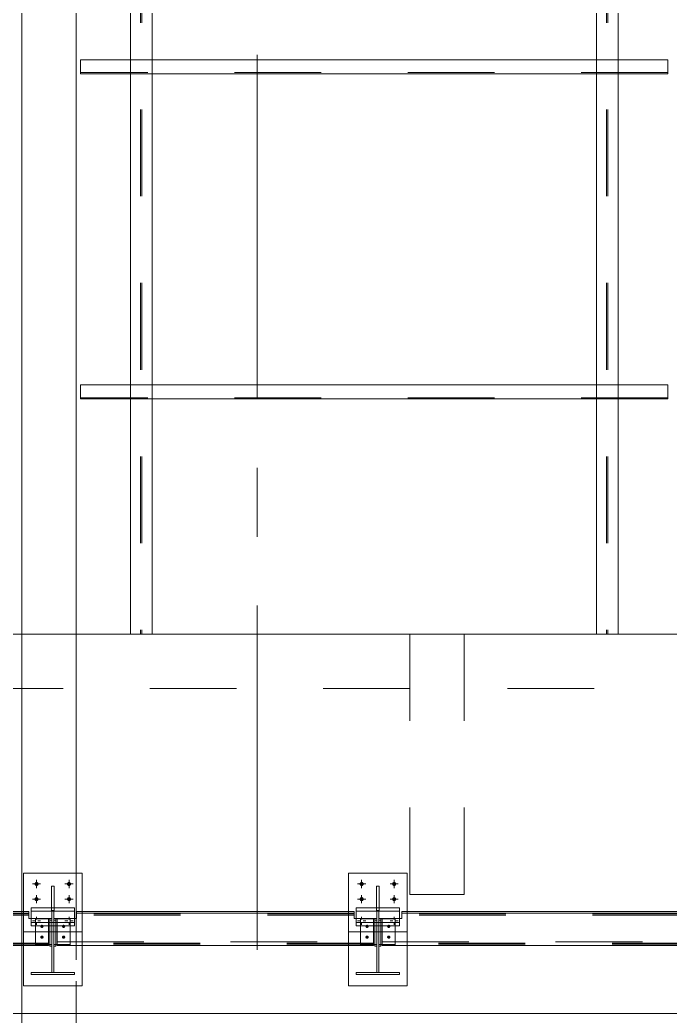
# Model space of a CAD drawing. Header units: millimetres. Extents: x 652937 to 1670132, y 1473552 to 2851037.
# Drawn here: x 663585.985 to 663588.984, y 1524459.982 to 1524464.577 of the extents above; entities that cross this region are included whole.
import ezdxf

# ---------------------------------------------------------------- set-up
doc = ezdxf.new("R2010")
doc.units = ezdxf.units.MM
doc.linetypes.add('XKITLINE00', pattern=[0])
doc.linetypes.add('XKITLINE02', pattern=[4, 2, -2])
for name, color, linetype, lineweight in [('Bolt', 7, 'Continuous', 0), ('Part', 7, 'Continuous', 0), ('S-GRID', 7, 'Continuous', 9)]:
    doc.layers.add(name, color=color, linetype=linetype, lineweight=lineweight)

# ---------------------------------------------------------------- blocks, each defined once
blk = doc.blocks.new('*A19991491')
at = {"layer": 'S-GRID', "color": 7, "linetype": 'XKITLINE00', "lineweight": 0}
for p, q in [((678.680443, 31.468115), (686.617943, 31.468115)), ((688.205443, 31.468115), (689.792943, 31.468115)), ((691.380443, 31.468115), (699.317943, 31.468115))]:
    blk.add_line(p, q, dxfattribs=at)
blk = doc.blocks.new('*A20091501')
at = {"layer": 'Part', "color": 7, "linetype": 'XKITLINE02', "lineweight": 0}
for p, q in [((688.109236, 31.468115), (688.109227, 31.468115)), ((688.109227, 31.468115), (703.109236, 31.468115)), ((688.109227, 30.218115), (688.109227, 31.468115)), ((703.109227, 31.468115), (703.109227, 30.218115)), ((703.109227, 30.218115), (688.109227, 30.218115)), ((703.109227, 30.218115), (703.109236, 30.218115))]:
    blk.add_line(p, q, dxfattribs=at)
blk = doc.blocks.new('*A20301522')
at = {"layer": 'Part', "color": 7, "linetype": 'XKITLINE02', "lineweight": 0}
for p, q in [((691.1592, 63.568115), (691.1592, 31.468115)), ((691.394197, 63.568115), (691.394197, 31.468115)), ((691.3942, 63.568115), (691.3942, 31.468115)), ((691.424197, 63.568115), (691.424197, 31.468115)), ((691.4242, 63.568115), (691.4242, 31.468115)), ((691.6592, 31.468115), (691.6592, 63.568115)), ((691.159197, 44.718115), (691.159197, 44.393115)), ((691.659197, 44.718115), (691.659197, 44.393115)), ((691.159197, 37.218115), (691.159197, 36.893115)), ((691.659197, 37.218115), (691.659197, 36.893115)), ((691.159197, 31.468115), (691.6592, 31.468115))]:
    blk.add_line(p, q, dxfattribs=at)
at = {"layer": 'Part', "color": 7, "linetype": 'XKITLINE00', "lineweight": 0}
for p, q in [((691.159197, 51.893115), (691.159197, 44.718115)), ((691.659197, 51.893115), (691.659197, 44.718115)), ((691.159197, 44.393115), (691.159197, 37.218115)), ((691.659197, 44.393115), (691.659197, 37.218115)), ((691.159197, 36.893115), (691.159197, 31.468115)), ((691.659197, 36.893115), (691.659197, 31.468115))]:
    blk.add_line(p, q, dxfattribs=at)
blk = doc.blocks.new('*A20311523')
at = {"layer": 'Part', "color": 7, "linetype": 'XKITLINE02', "lineweight": 0}
for p, q in [((680.409212, 63.568115), (680.409213, 31.468115)), ((680.64421, 63.568115), (680.64421, 31.468115)), ((680.644212, 63.568115), (680.644212, 31.468115)), ((680.67421, 63.568115), (680.67421, 31.468115)), ((680.674212, 63.568115), (680.674212, 31.468115)), ((680.909213, 31.468115), (680.909212, 63.568115)), ((680.409209, 44.718115), (680.409209, 44.393115)), ((680.909209, 44.718115), (680.909209, 44.393115)), ((680.409209, 37.218115), (680.409209, 36.893115)), ((680.909209, 37.218115), (680.909209, 36.893115)), ((680.409209, 31.468115), (680.909213, 31.468115))]:
    blk.add_line(p, q, dxfattribs=at)
at = {"layer": 'Part', "color": 7, "linetype": 'XKITLINE00', "lineweight": 0}
for p, q in [((680.409209, 51.893115), (680.409209, 44.718115)), ((680.909209, 51.893115), (680.909209, 44.718115)), ((680.409209, 44.393115), (680.409209, 37.218115)), ((680.909209, 44.393115), (680.909209, 37.218115)), ((680.409209, 36.893115), (680.409209, 31.468115)), ((680.909209, 36.893115), (680.909209, 31.468115))]:
    blk.add_line(p, q, dxfattribs=at)
blk = doc.blocks.new('*A20371529')
at = {"layer": 'Part', "color": 7, "linetype": 'XKITLINE00', "lineweight": 0}
for p, q in [((677.909217, 31.468115), (677.909217, 47.968115)), ((677.909217, 47.968115), (679.159217, 47.968115)), ((679.15923, 47.968115), (679.159217, 47.968115)), ((679.159217, 47.968115), (679.159217, 31.468115)), ((679.159217, 31.468115), (677.909217, 31.468115)), ((679.15923, 31.468115), (679.159217, 31.468115))]:
    blk.add_line(p, q, dxfattribs=at)
at = {"layer": 'Part', "color": 7, "linetype": 'XKITLINE02', "lineweight": 0}
for p, q in [((677.90923, 31.468115), (677.90923, 47.968115)), ((679.15923, 31.468115), (679.15923, 47.968115))]:
    blk.add_line(p, q, dxfattribs=at)
blk = doc.blocks.new('*A20411533')
at = {"layer": 'Part', "color": 7, "linetype": 'XKITLINE02', "lineweight": 0}
for p, q in [((679.259256, 44.718115), (679.259225, 44.718115)), ((679.259225, 44.718115), (679.259225, 44.393115)), ((679.259227, 44.423115), (679.259227, 44.718115)), ((679.259254, 44.423115), (679.259254, 44.718115)), ((692.809196, 44.393115), (692.809196, 44.718115)), ((692.809196, 44.718115), (692.809198, 44.718115)), ((692.809198, 44.718115), (692.809198, 44.423115)), ((692.809225, 44.423115), (692.809225, 44.718115)), ((679.259225, 44.393115), (679.259256, 44.393115)), ((692.809225, 44.423115), (679.259227, 44.423115)), ((692.809198, 44.423115), (692.809225, 44.423115))]:
    blk.add_line(p, q, dxfattribs=at)
at = {"layer": 'Part', "color": 7, "linetype": 'XKITLINE00', "lineweight": 0}
for p, q in [((679.259254, 44.718115), (692.809227, 44.718115)), ((679.259256, 44.718115), (679.259256, 44.393115)), ((692.809225, 44.718115), (692.809227, 44.718115)), ((692.809227, 44.718115), (692.809227, 44.393115)), ((679.259225, 44.393115), (692.809227, 44.393115)), ((692.809227, 44.393115), (692.809196, 44.393115))]:
    blk.add_line(p, q, dxfattribs=at)
blk = doc.blocks.new('*A21011592')
at = {"layer": 'Part', "color": 7, "linetype": 'XKITLINE02', "lineweight": 0}
for p, q in [((676.259236, 31.468115), (676.259227, 31.468115)), ((676.259227, 31.468115), (686.859236, 31.468115)), ((676.259227, 30.218115), (676.259227, 31.468115)), ((686.859227, 31.468115), (686.859227, 30.218115)), ((686.859227, 30.218115), (676.259227, 30.218115)), ((686.859227, 30.218115), (686.859236, 30.218115))]:
    blk.add_line(p, q, dxfattribs=at)
blk = doc.blocks.new('*A21021593')
at = {"layer": 'Part', "color": 7, "linetype": 'XKITLINE02', "lineweight": 0}
for p, q in [((688.109236, 31.468115), (686.859227, 31.468115)), ((686.859227, 31.468115), (686.859227, 25.468115)), ((688.109227, 25.468115), (688.109227, 31.468115)), ((686.859227, 25.468115), (688.109236, 25.468115))]:
    blk.add_line(p, q, dxfattribs=at)
blk = doc.blocks.new('*A21131604')
at = {"layer": 'S-GRID', "color": 7, "linetype": 'XKITLINE00', "lineweight": 0}
for p, q in [((683.334214, 36.891279), (683.334214, 44.828779)), ((683.334214, 33.716279), (683.334214, 35.303779)), ((683.334214, 24.191279), (683.334214, 32.128779))]:
    blk.add_line(p, q, dxfattribs=at)
blk = doc.blocks.new('*A21571648')
at = {"layer": 'Part', "color": 7, "linetype": 'XKITLINE00', "lineweight": 0}
for p, q in [((664.159217, 31.468115), (694.159217, 31.468115)), ((694.159217, 22.718115), (664.159217, 22.718115))]:
    blk.add_line(p, q, dxfattribs=at)
blk = doc.blocks.new('*A21591650')
at = {"layer": 'Part', "color": 7, "linetype": 'XKITLINE00', "lineweight": 0}
for p, q in [((677.909217, 31.468115), (679.15923, 31.468115)), ((677.909217, 31.468115), (677.909217, 25.069122)), ((679.159217, 31.468115), (679.159217, 25.957098)), ((677.909217, 24.286475), (677.909217, 8.791279)), ((679.159217, 23.357098), (679.159217, 8.791279))]:
    blk.add_line(p, q, dxfattribs=at)
at = {"layer": 'Part', "color": 7, "linetype": 'XKITLINE02', "lineweight": 0}
for p, q in [((677.90923, 31.468115), (677.90923, 8.791279)), ((679.15923, 31.468115), (679.15923, 8.791279)), ((679.159217, 25.957098), (679.159217, 23.357098)), ((677.909217, 25.069122), (677.909217, 24.286475))]:
    blk.add_line(p, q, dxfattribs=at)
blk = doc.blocks.new('*A21651656')
at = {"layer": 'Part', "color": 7, "linetype": 'XKITLINE00', "lineweight": 0}
for p, q in [((686.669207, 25.069122), (686.669205, 25.032985)), ((693.069207, 25.069122), (686.669207, 25.069122)), ((693.069205, 25.032985), (693.069207, 25.069122)), ((686.619196, 24.911457), (686.669205, 24.911457)), ((686.619196, 24.908566), (686.669205, 24.908566)), ((686.669205, 25.032985), (686.669205, 24.908566)), ((686.669205, 25.032985), (693.069205, 25.032985)), ((693.069205, 25.032985), (693.069205, 24.908566)), ((693.069205, 24.911457), (693.119196, 24.911457)), ((693.069205, 24.908566), (693.119196, 24.908566)), ((686.219205, 24.286475), (686.219205, 24.306957)), ((686.219205, 24.286475), (693.519223, 24.286475)), ((693.519223, 24.306957), (693.519223, 24.286475))]:
    blk.add_line(p, q, dxfattribs=at)
at = {"layer": 'Part', "color": 7, "linetype": 'XKITLINE02', "lineweight": 0}
for p, q in [((686.669207, 25.019355), (686.669207, 25.069122)), ((693.069207, 25.069122), (693.069207, 25.019355)), ((686.219205, 24.306957), (686.219205, 24.911457)), ((686.219205, 24.911457), (686.619196, 24.911457)), ((686.219205, 24.908566), (686.619196, 24.908566)), ((686.669205, 24.986108), (686.669207, 25.019355)), ((693.069205, 24.986108), (686.669205, 24.986108)), ((693.069207, 25.019355), (686.669207, 25.019355)), ((693.069207, 25.019355), (693.069205, 24.986108)), ((693.119196, 24.911457), (693.519223, 24.911457)), ((693.119196, 24.908566), (693.519223, 24.908566)), ((693.519223, 24.911457), (693.519223, 24.306957)), ((686.219205, 24.339133), (686.219207, 24.37238)), ((686.219207, 24.37238), (686.219207, 24.322613)), ((686.219207, 24.37238), (693.519226, 24.37238)), ((693.519226, 24.37238), (693.519223, 24.339133)), ((693.519226, 24.322613), (693.519226, 24.37238)), ((693.519223, 24.339133), (686.219205, 24.339133)), ((686.219207, 24.322613), (686.219205, 24.286475)), ((693.519226, 24.322613), (686.219207, 24.322613)), ((693.519223, 24.286475), (693.519226, 24.322613))]:
    blk.add_line(p, q, dxfattribs=at)
blk = doc.blocks.new('*A21751666')
at = {"layer": 'Part', "color": 7, "linetype": 'XKITLINE02', "lineweight": 0}
for p, q in [((679.259256, 37.218115), (679.259225, 37.218115)), ((679.259225, 37.218115), (679.259225, 36.893115)), ((679.259227, 36.923115), (679.259227, 37.218115)), ((679.259254, 36.923115), (679.259254, 37.218115)), ((692.809196, 36.893115), (692.809196, 37.218115)), ((692.809196, 37.218115), (692.809198, 37.218115)), ((692.809198, 37.218115), (692.809198, 36.923115)), ((692.809225, 36.923115), (692.809225, 37.218115)), ((679.259225, 36.893115), (679.259256, 36.893115)), ((692.809225, 36.923115), (679.259227, 36.923115)), ((692.809198, 36.923115), (692.809225, 36.923115))]:
    blk.add_line(p, q, dxfattribs=at)
at = {"layer": 'Part', "color": 7, "linetype": 'XKITLINE00', "lineweight": 0}
for p, q in [((679.259254, 37.218115), (692.809227, 37.218115)), ((679.259256, 37.218115), (679.259256, 36.893115)), ((692.809225, 37.218115), (692.809227, 37.218115)), ((692.809227, 37.218115), (692.809227, 36.893115)), ((679.259225, 36.893115), (692.809227, 36.893115)), ((692.809227, 36.893115), (692.809196, 36.893115))]:
    blk.add_line(p, q, dxfattribs=at)
blk = doc.blocks.new('*A21761667')
at = {"layer": 'Part', "color": 7, "linetype": 'XKITLINE00', "lineweight": 0}
for p, q in [((685.61919, 23.618126), (685.61919, 23.668126)), ((685.619213, 23.668126), (685.61919, 23.668126)), ((685.61919, 23.668126), (686.61919, 23.668126)), ((686.619213, 23.668126), (686.61919, 23.668126)), ((686.61919, 23.668126), (686.61919, 23.618126)), ((685.619213, 23.618126), (685.61919, 23.618126)), ((686.61919, 23.618126), (685.61919, 23.618126)), ((686.619213, 23.618126), (686.61919, 23.618126))]:
    blk.add_line(p, q, dxfattribs=at)
at = {"layer": 'Part', "color": 7, "linetype": 'XKITLINE02', "lineweight": 0}
for p, q in [((685.619213, 23.618126), (685.619213, 23.668126)), ((686.61919, 23.668126), (686.619213, 23.668126)), ((686.619213, 23.668126), (686.619213, 23.618126)), ((686.619213, 23.618126), (686.61919, 23.618126))]:
    blk.add_line(p, q, dxfattribs=at)
blk = doc.blocks.new('*A21771668')
at = {"layer": 'Part', "color": 7, "linetype": 'XKITLINE02', "lineweight": 0}
for p, q in [((686.094213, 25.08172), (686.09419, 24.743233)), ((686.094213, 25.08172), (686.094213, 23.668126)), ((686.144213, 25.08172), (686.094213, 25.08172)), ((686.144213, 25.08172), (686.14419, 24.743234)), ((686.144213, 23.668126), (686.144213, 25.08172)), ((686.14419, 23.668126), (686.144213, 23.668126))]:
    blk.add_line(p, q, dxfattribs=at)
at = {"layer": 'Part', "color": 7, "linetype": 'XKITLINE00', "lineweight": 0}
for p, q in [((686.09419, 24.743233), (686.14419, 24.743234)), ((686.09419, 23.668126), (686.09419, 24.743233)), ((686.14419, 24.743234), (686.14419, 23.668126)), ((686.14419, 23.668126), (686.09419, 23.668126)), ((686.144213, 23.668126), (686.14419, 23.668126))]:
    blk.add_line(p, q, dxfattribs=at)
blk = doc.blocks.new('*A21781669')
at = {"layer": 'Part', "color": 7, "linetype": 'XKITLINE00', "lineweight": 0}
for p, q in [((685.619213, 25.157076), (685.61919, 24.818471)), ((685.619213, 25.157076), (686.089209, 25.157076)), ((686.149209, 25.157076), (686.619213, 25.157076)), ((686.619213, 25.157076), (686.61919, 24.818472)), ((685.61919, 24.818471), (686.61919, 24.818472)), ((685.61919, 24.743118), (685.61919, 24.818471)), ((686.61919, 24.818472), (686.61919, 24.743119)), ((686.61919, 24.743119), (685.61919, 24.743118))]:
    blk.add_line(p, q, dxfattribs=at)
at = {"layer": 'Part', "color": 7, "linetype": 'XKITLINE02', "lineweight": 0}
for p, q in [((685.619213, 25.081723), (685.61919, 24.743118)), ((685.619213, 25.081723), (685.619213, 25.157076)), ((686.619213, 25.081723), (685.619213, 25.081723)), ((686.089209, 25.157076), (686.149209, 25.157076)), ((686.619213, 25.081723), (686.61919, 24.743119)), ((686.619213, 25.157076), (686.619213, 25.081723))]:
    blk.add_line(p, q, dxfattribs=at)
blk = doc.blocks.new('*A21791670')
at = {"layer": 'Part', "color": 7, "linetype": 'XKITLINE00', "lineweight": 0}
for p, q in [((679.169207, 25.069122), (679.169205, 25.032985)), ((685.569207, 25.069122), (679.169207, 25.069122)), ((685.569205, 25.032985), (685.569207, 25.069122)), ((679.119196, 24.911457), (679.169205, 24.911457)), ((679.119196, 24.908566), (679.169205, 24.908566)), ((679.169205, 25.032985), (679.169205, 24.908566)), ((679.169205, 25.032985), (685.569205, 25.032985)), ((685.569205, 25.032985), (685.569205, 24.908566)), ((685.569205, 24.911457), (685.619196, 24.911457)), ((685.569205, 24.908566), (685.619196, 24.908566)), ((678.719205, 24.286475), (678.719205, 24.306957)), ((678.719205, 24.286475), (686.019223, 24.286475)), ((686.019223, 24.306957), (686.019223, 24.286475))]:
    blk.add_line(p, q, dxfattribs=at)
at = {"layer": 'Part', "color": 7, "linetype": 'XKITLINE02', "lineweight": 0}
for p, q in [((679.169207, 25.019355), (679.169207, 25.069122)), ((685.569207, 25.069122), (685.569207, 25.019355)), ((678.719205, 24.306957), (678.719205, 24.911457)), ((678.719205, 24.911457), (679.119196, 24.911457)), ((678.719205, 24.908566), (679.119196, 24.908566)), ((679.169205, 24.986108), (679.169207, 25.019355)), ((685.569205, 24.986108), (679.169205, 24.986108)), ((685.569207, 25.019355), (679.169207, 25.019355)), ((685.569207, 25.019355), (685.569205, 24.986108)), ((685.619196, 24.911457), (686.019223, 24.911457)), ((685.619196, 24.908566), (686.019223, 24.908566)), ((686.019223, 24.911457), (686.019223, 24.306957)), ((678.719205, 24.339133), (678.719207, 24.37238)), ((678.719207, 24.37238), (678.719207, 24.322613)), ((678.719207, 24.37238), (686.019226, 24.37238)), ((686.019226, 24.37238), (686.019223, 24.339133)), ((686.019226, 24.322613), (686.019226, 24.37238)), ((686.019223, 24.339133), (678.719205, 24.339133)), ((678.719207, 24.322613), (678.719205, 24.286475)), ((686.019226, 24.322613), (678.719207, 24.322613)), ((686.019223, 24.286475), (686.019226, 24.322613))]:
    blk.add_line(p, q, dxfattribs=at)
blk = doc.blocks.new('*A21801671')
at = {"layer": 'Part', "color": 7, "linetype": 'XKITLINE00', "lineweight": 0}
for p, q in [((685.444233, 25.957098), (685.444234, 25.957098)), ((686.794233, 25.957098), (685.444233, 25.957098)), ((685.444233, 25.957098), (685.444233, 25.069122)), ((686.794234, 25.957098), (686.794233, 25.957098)), ((686.794233, 25.957098), (686.794233, 25.069122)), ((685.444233, 24.286475), (685.444233, 23.357098)), ((686.794233, 24.286475), (686.794233, 23.357098)), ((685.444234, 23.357098), (685.444233, 23.357098)), ((685.444233, 23.357098), (686.794233, 23.357098)), ((686.794234, 23.357098), (686.794233, 23.357098))]:
    blk.add_line(p, q, dxfattribs=at)
at = {"layer": 'Part', "color": 7, "linetype": 'XKITLINE02', "lineweight": 0}
for p, q in [((685.444234, 25.957098), (685.444234, 23.357098)), ((686.794234, 25.957098), (686.794234, 23.357098)), ((685.444233, 25.069122), (685.444233, 24.286475)), ((686.794233, 25.069122), (686.794233, 24.286475))]:
    blk.add_line(p, q, dxfattribs=at)
blk = doc.blocks.new('*A21811672')
at = {"layer": 'Part', "color": 7, "linetype": 'XKITLINE00', "lineweight": 0}
for p, q in [((686.089209, 25.096892), (686.08921, 25.657073)), ((686.14921, 25.657073), (686.08921, 25.657073)), ((686.14921, 25.657073), (686.149209, 25.096892)), ((686.149213, 25.657073), (686.14921, 25.657073)), ((686.149209, 25.096892), (686.089209, 25.096892))]:
    blk.add_line(p, q, dxfattribs=at)
at = {"layer": 'Part', "color": 7, "linetype": 'XKITLINE02', "lineweight": 0}
for p, q in [((686.089213, 25.657073), (686.089213, 25.157073)), ((686.14921, 25.657073), (686.149213, 25.657073)), ((686.149213, 25.157073), (686.149213, 25.657073)), ((686.089213, 25.157073), (686.089209, 25.096892)), ((686.149213, 25.157073), (686.089213, 25.157073)), ((686.149209, 25.096892), (686.149213, 25.157073))]:
    blk.add_line(p, q, dxfattribs=at)
blk = doc.blocks.new('*A21821673')
at = {"layer": 'Part', "color": 7, "linetype": 'XKITLINE02', "lineweight": 0}
for p, q in [((685.44424, 25.957098), (686.79424, 25.957098)), ((685.44424, 24.607098), (685.44424, 25.957098)), ((685.44424, 25.957098), (685.44424, 24.607098)), ((686.79424, 25.957098), (686.79424, 24.607098)), ((686.79424, 24.607098), (685.44424, 24.607098))]:
    blk.add_line(p, q, dxfattribs=at)
blk = doc.blocks.new('*A21831674')
at = {"layer": 'Part', "color": 7, "linetype": 'XKITLINE02', "lineweight": 0}
for p, q in [((685.719205, 24.908501), (685.719204, 24.904165)), ((685.719205, 24.908501), (685.719204, 24.743118)), ((685.719204, 24.904165), (686.049204, 24.904165)), ((686.094205, 24.908501), (685.719205, 24.908501)), ((686.049204, 24.904165), (686.049202, 24.872364)), ((686.049202, 24.872364), (686.094202, 24.872364)), ((686.049202, 24.872364), (686.049202, 24.743118)), ((686.049204, 24.904165), (686.049205, 24.306957)), ((686.094202, 24.872364), (686.094205, 24.908501)), ((686.094202, 24.872364), (686.094203, 24.275156)), ((686.094205, 24.908501), (686.094205, 24.311294)), ((685.719205, 24.311294), (686.094205, 24.311294)), ((686.049203, 24.275156), (686.049205, 24.306957)), ((686.094203, 24.275156), (686.094205, 24.311294))]:
    blk.add_line(p, q, dxfattribs=at)
at = {"layer": 'Part', "color": 7, "linetype": 'XKITLINE00', "lineweight": 0}
for p, q in [((685.719204, 24.743118), (685.719205, 24.306957)), ((686.049202, 24.743118), (686.049203, 24.275156)), ((686.049205, 24.306957), (685.719205, 24.306957)), ((686.094203, 24.275156), (686.049203, 24.275156))]:
    blk.add_line(p, q, dxfattribs=at)
blk = doc.blocks.new('*A21841675')
at = {"layer": 'Part', "color": 7, "linetype": 'XKITLINE02', "lineweight": 0}
for p, q in [((686.144209, 24.872364), (686.144211, 24.908501)), ((686.144209, 24.275156), (686.144209, 24.872364)), ((686.144209, 24.872364), (686.189209, 24.872364)), ((686.144211, 24.311294), (686.144211, 24.908501)), ((686.519211, 24.908501), (686.144211, 24.908501)), ((686.189209, 24.872364), (686.189211, 24.904165)), ((686.189209, 24.872364), (686.189209, 24.743118)), ((686.189211, 24.306957), (686.189211, 24.904165)), ((686.189211, 24.904165), (686.519211, 24.904165)), ((686.519211, 24.743118), (686.519211, 24.908501)), ((686.144209, 24.275156), (686.144211, 24.311294)), ((686.144211, 24.311294), (686.519211, 24.311294)), ((686.189211, 24.306957), (686.189209, 24.275156)), ((686.519211, 24.311294), (686.519211, 24.306957))]:
    blk.add_line(p, q, dxfattribs=at)
at = {"layer": 'Part', "color": 7, "linetype": 'XKITLINE00', "lineweight": 0}
for p, q in [((686.189209, 24.743118), (686.189209, 24.275156)), ((686.519211, 24.743118), (686.519211, 24.306957)), ((686.189209, 24.275156), (686.144209, 24.275156)), ((686.519211, 24.306957), (686.189211, 24.306957))]:
    blk.add_line(p, q, dxfattribs=at)
blk = doc.blocks.new('*A21851676')
at = {"layer": 'Bolt'}
for points in [[(685.698, 25.716), (685.7, 25.725), (685.705, 25.733), (685.711, 25.741), (685.718, 25.747), (685.726, 25.751), (685.735, 25.754), (685.744, 25.755), (685.754, 25.754), (685.762, 25.751), (685.771, 25.747), (685.778, 25.741), (685.784, 25.733), (685.788, 25.725), (685.791, 25.716), (685.792, 25.707), (685.791, 25.698), (685.788, 25.689), (685.784, 25.681), (685.778, 25.674), (685.771, 25.668), (685.762, 25.663), (685.754, 25.661), (685.744, 25.66), (685.735, 25.661), (685.726, 25.663), (685.718, 25.668), (685.711, 25.674), (685.705, 25.681), (685.7, 25.689), (685.698, 25.698), (685.697, 25.707)], [(686.448, 25.716), (686.45, 25.725), (686.455, 25.733), (686.461, 25.741), (686.468, 25.747), (686.476, 25.751), (686.485, 25.754), (686.494, 25.755), (686.504, 25.754), (686.512, 25.751), (686.521, 25.747), (686.528, 25.741), (686.534, 25.733), (686.538, 25.725), (686.541, 25.716), (686.542, 25.707), (686.541, 25.698), (686.538, 25.689), (686.534, 25.681), (686.528, 25.674), (686.521, 25.668), (686.512, 25.663), (686.504, 25.661), (686.494, 25.66), (686.485, 25.661), (686.476, 25.663), (686.468, 25.668), (686.461, 25.674), (686.455, 25.681), (686.45, 25.689), (686.448, 25.698), (686.447, 25.707)], [(685.698, 25.366), (685.7, 25.375), (685.705, 25.383), (685.711, 25.391), (685.718, 25.397), (685.726, 25.401), (685.735, 25.404), (685.744, 25.405), (685.754, 25.404), (685.762, 25.401), (685.771, 25.397), (685.778, 25.391), (685.784, 25.383), (685.788, 25.375), (685.791, 25.366), (685.792, 25.357), (685.791, 25.348), (685.788, 25.339), (685.784, 25.331), (685.778, 25.324), (685.771, 25.318), (685.762, 25.313), (685.754, 25.311), (685.744, 25.31), (685.735, 25.311), (685.726, 25.313), (685.718, 25.318), (685.711, 25.324), (685.705, 25.331), (685.7, 25.339), (685.698, 25.348), (685.697, 25.357)], [(686.448, 25.366), (686.45, 25.375), (686.455, 25.383), (686.461, 25.391), (686.468, 25.397), (686.476, 25.401), (686.485, 25.404), (686.494, 25.405), (686.504, 25.404), (686.512, 25.401), (686.521, 25.397), (686.528, 25.391), (686.534, 25.383), (686.538, 25.375), (686.541, 25.366), (686.542, 25.357), (686.541, 25.348), (686.538, 25.339), (686.534, 25.331), (686.528, 25.324), (686.521, 25.318), (686.512, 25.313), (686.504, 25.311), (686.494, 25.31), (686.485, 25.311), (686.476, 25.313), (686.468, 25.318), (686.461, 25.324), (686.455, 25.331), (686.45, 25.339), (686.448, 25.348), (686.447, 25.357)]]:
    blk.add_hatch(color=7, dxfattribs=at).paths.add_polyline_path(points, flags=17)
at = {"layer": 'Bolt', "color": 7, "linetype": 'XKITLINE00', "lineweight": 0}
for p, q in [((685.744, 25.612), (685.744, 25.802)), ((686.494, 25.612), (686.494, 25.802)), ((685.649, 25.707), (685.839, 25.707)), ((686.399, 25.707), (686.589, 25.707)), ((685.649, 25.357), (685.839, 25.357)), ((685.744, 25.262), (685.744, 25.452)), ((686.399, 25.357), (686.589, 25.357)), ((686.494, 25.262), (686.494, 25.452)), ((685.649, 24.857), (685.713, 24.857)), ((685.744, 24.952), (685.744, 24.889)), ((685.744, 24.762), (685.744, 24.825)), ((685.839, 24.857), (685.776, 24.857)), ((686.399, 24.857), (686.463, 24.857)), ((686.494, 24.952), (686.494, 24.889)), ((686.494, 24.762), (686.494, 24.825)), ((686.589, 24.857), (686.526, 24.857))]:
    blk.add_line(p, q, dxfattribs=at)
blk = doc.blocks.new('*A21861677')
at = {"layer": 'Bolt'}
for points in [[(685.877, 24.767), (685.884, 24.764), (685.89, 24.761), (685.896, 24.756), (685.9, 24.751), (685.904, 24.744), (685.906, 24.737), (685.907, 24.73), (685.906, 24.723), (685.904, 24.716), (685.9, 24.709), (685.896, 24.704), (685.89, 24.699), (685.884, 24.696), (685.877, 24.693), (685.869, 24.693), (685.862, 24.693), (685.855, 24.696), (685.848, 24.699), (685.843, 24.704), (685.838, 24.709), (685.835, 24.716), (685.832, 24.723), (685.832, 24.73), (685.832, 24.737), (685.835, 24.744), (685.838, 24.751), (685.843, 24.756), (685.848, 24.761), (685.855, 24.764), (685.862, 24.767), (685.869, 24.767)], [(685.877, 24.518), (685.884, 24.516), (685.89, 24.512), (685.896, 24.508), (685.9, 24.502), (685.904, 24.495), (685.906, 24.488), (685.907, 24.481), (685.906, 24.474), (685.904, 24.467), (685.9, 24.46), (685.896, 24.455), (685.89, 24.45), (685.884, 24.447), (685.877, 24.445), (685.869, 24.444), (685.862, 24.445), (685.855, 24.447), (685.848, 24.45), (685.843, 24.455), (685.838, 24.46), (685.835, 24.467), (685.832, 24.474), (685.832, 24.481), (685.832, 24.488), (685.835, 24.495), (685.838, 24.502), (685.843, 24.508), (685.848, 24.512), (685.855, 24.516), (685.862, 24.518), (685.869, 24.518)]]:
    blk.add_hatch(color=7, dxfattribs=at).paths.add_polyline_path(points, flags=17)
at = {"layer": 'Bolt', "color": 7, "linetype": 'XKITLINE00', "lineweight": 0}
for p, q in [((685.869, 24.726), (685.869, 24.749)), ((685.869, 24.477), (685.869, 24.5))]:
    blk.add_line(p, q, dxfattribs=at)
blk = doc.blocks.new('*A21871678')
at = {"layer": 'Bolt'}
for points in [[(686.377, 24.767), (686.384, 24.764), (686.39, 24.761), (686.396, 24.756), (686.4, 24.751), (686.404, 24.744), (686.406, 24.737), (686.407, 24.73), (686.406, 24.723), (686.404, 24.716), (686.4, 24.709), (686.396, 24.704), (686.39, 24.699), (686.384, 24.696), (686.377, 24.693), (686.369, 24.693), (686.362, 24.693), (686.355, 24.696), (686.348, 24.699), (686.343, 24.704), (686.338, 24.709), (686.335, 24.716), (686.332, 24.723), (686.332, 24.73), (686.332, 24.737), (686.335, 24.744), (686.338, 24.751), (686.343, 24.756), (686.348, 24.761), (686.355, 24.764), (686.362, 24.767), (686.369, 24.767)], [(686.377, 24.518), (686.384, 24.516), (686.39, 24.512), (686.396, 24.508), (686.4, 24.502), (686.404, 24.495), (686.406, 24.488), (686.407, 24.481), (686.406, 24.474), (686.404, 24.467), (686.4, 24.46), (686.396, 24.455), (686.39, 24.45), (686.384, 24.447), (686.377, 24.445), (686.369, 24.444), (686.362, 24.445), (686.355, 24.447), (686.348, 24.45), (686.343, 24.455), (686.338, 24.46), (686.335, 24.467), (686.332, 24.474), (686.332, 24.481), (686.332, 24.488), (686.335, 24.495), (686.338, 24.502), (686.343, 24.508), (686.348, 24.512), (686.355, 24.516), (686.362, 24.518), (686.369, 24.518)]]:
    blk.add_hatch(color=7, dxfattribs=at).paths.add_polyline_path(points, flags=17)
at = {"layer": 'Bolt', "color": 7, "linetype": 'XKITLINE00', "lineweight": 0}
for p, q in [((686.369, 24.726), (686.369, 24.749)), ((686.369, 24.477), (686.369, 24.5))]:
    blk.add_line(p, q, dxfattribs=at)
blk = doc.blocks.new('*A21881679')
at = {"layer": 'Part', "color": 7, "linetype": 'XKITLINE00', "lineweight": 0}
for p, q in [((678.119213, 25.157076), (678.11919, 24.818467)), ((678.119213, 25.157076), (678.589209, 25.157076)), ((678.649209, 25.157076), (679.119213, 25.157076)), ((679.119213, 25.157076), (679.11919, 24.818467)), ((678.11919, 24.743113), (678.11919, 24.818467)), ((678.11919, 24.818467), (679.11919, 24.818467)), ((679.11919, 24.818467), (679.11919, 24.743114)), ((679.11919, 24.743114), (678.11919, 24.743113))]:
    blk.add_line(p, q, dxfattribs=at)
at = {"layer": 'Part', "color": 7, "linetype": 'XKITLINE02', "lineweight": 0}
for p, q in [((678.119213, 25.081723), (678.11919, 24.743113)), ((678.119213, 25.081723), (678.119213, 25.157076)), ((679.119213, 25.081723), (678.119213, 25.081723)), ((678.589209, 25.157076), (678.649209, 25.157076)), ((679.119213, 25.081723), (679.11919, 24.743114)), ((679.119213, 25.157076), (679.119213, 25.081723))]:
    blk.add_line(p, q, dxfattribs=at)
blk = doc.blocks.new('*A21891680')
at = {"layer": 'Part', "color": 7, "linetype": 'XKITLINE02', "lineweight": 0}
for p, q in [((678.594213, 25.08172), (678.59419, 24.743229)), ((678.594213, 25.08172), (678.594213, 23.668126)), ((678.644213, 25.08172), (678.594213, 25.08172)), ((678.644213, 25.08172), (678.64419, 24.743229)), ((678.644213, 23.668126), (678.644213, 25.08172)), ((678.64419, 23.668126), (678.644213, 23.668126))]:
    blk.add_line(p, q, dxfattribs=at)
at = {"layer": 'Part', "color": 7, "linetype": 'XKITLINE00', "lineweight": 0}
for p, q in [((678.59419, 23.668126), (678.59419, 24.743229)), ((678.59419, 24.743229), (678.64419, 24.743229)), ((678.64419, 24.743229), (678.64419, 23.668126)), ((678.64419, 23.668126), (678.59419, 23.668126)), ((678.644213, 23.668126), (678.64419, 23.668126))]:
    blk.add_line(p, q, dxfattribs=at)
blk = doc.blocks.new('*A21901681')
at = {"layer": 'Part', "color": 7, "linetype": 'XKITLINE00', "lineweight": 0}
for p, q in [((678.11919, 23.618126), (678.11919, 23.668126)), ((678.119213, 23.668126), (678.11919, 23.668126)), ((678.11919, 23.668126), (679.11919, 23.668126)), ((679.119213, 23.668126), (679.11919, 23.668126)), ((679.11919, 23.668126), (679.11919, 23.618126)), ((678.119213, 23.618126), (678.11919, 23.618126)), ((679.11919, 23.618126), (678.11919, 23.618126)), ((679.119213, 23.618126), (679.11919, 23.618126))]:
    blk.add_line(p, q, dxfattribs=at)
at = {"layer": 'Part', "color": 7, "linetype": 'XKITLINE02', "lineweight": 0}
for p, q in [((678.119213, 23.618126), (678.119213, 23.668126)), ((679.11919, 23.668126), (679.119213, 23.668126)), ((679.119213, 23.668126), (679.119213, 23.618126)), ((679.119213, 23.618126), (679.11919, 23.618126))]:
    blk.add_line(p, q, dxfattribs=at)
blk = doc.blocks.new('*A21941685')
at = {"layer": 'Part', "color": 7, "linetype": 'XKITLINE00', "lineweight": 0}
for p, q in [((671.669207, 25.069122), (671.669205, 25.032985)), ((678.069207, 25.069122), (671.669207, 25.069122)), ((678.069205, 25.032985), (678.069207, 25.069122)), ((671.619196, 24.911457), (671.669205, 24.911457)), ((671.619196, 24.908566), (671.669205, 24.908566)), ((671.669205, 25.032985), (671.669205, 24.908566)), ((671.669205, 25.032985), (678.069205, 25.032985)), ((678.069205, 25.032985), (678.069205, 24.908566)), ((678.069205, 24.911457), (678.119196, 24.911457)), ((678.069205, 24.908566), (678.119196, 24.908566)), ((671.219205, 24.286475), (671.219205, 24.306957)), ((671.219205, 24.286475), (678.519223, 24.286475)), ((678.519223, 24.306957), (678.519223, 24.286475))]:
    blk.add_line(p, q, dxfattribs=at)
at = {"layer": 'Part', "color": 7, "linetype": 'XKITLINE02', "lineweight": 0}
for p, q in [((671.669207, 25.019355), (671.669207, 25.069122)), ((678.069207, 25.069122), (678.069207, 25.019355)), ((671.219205, 24.306957), (671.219205, 24.911457)), ((671.219205, 24.911457), (671.619196, 24.911457)), ((671.219205, 24.908566), (671.619196, 24.908566)), ((671.669205, 24.986108), (671.669207, 25.019355)), ((678.069205, 24.986108), (671.669205, 24.986108)), ((678.069207, 25.019355), (671.669207, 25.019355)), ((678.069207, 25.019355), (678.069205, 24.986108)), ((678.119196, 24.911457), (678.519223, 24.911457)), ((678.119196, 24.908566), (678.519223, 24.908566)), ((678.519223, 24.911457), (678.519223, 24.306957)), ((671.219205, 24.339133), (671.219207, 24.37238)), ((671.219207, 24.37238), (671.219207, 24.322613)), ((671.219207, 24.37238), (678.519226, 24.37238)), ((678.519226, 24.37238), (678.519223, 24.339133)), ((678.519226, 24.322613), (678.519226, 24.37238)), ((678.519223, 24.339133), (671.219205, 24.339133)), ((671.219207, 24.322613), (671.219205, 24.286475)), ((678.519226, 24.322613), (671.219207, 24.322613)), ((678.519223, 24.286475), (678.519226, 24.322613))]:
    blk.add_line(p, q, dxfattribs=at)
blk = doc.blocks.new('*A21951686')
at = {"layer": 'Part', "color": 7, "linetype": 'XKITLINE00', "lineweight": 0}
for p, q in [((677.944233, 25.957098), (677.944234, 25.957098)), ((679.294233, 25.957098), (677.944233, 25.957098)), ((677.944233, 25.957098), (677.944233, 25.069122)), ((679.294234, 25.957098), (679.294233, 25.957098)), ((679.294233, 25.957098), (679.294233, 25.069122)), ((677.944233, 24.286475), (677.944233, 23.357098)), ((679.294233, 24.286475), (679.294233, 23.357098)), ((677.944234, 23.357098), (677.944233, 23.357098)), ((677.944233, 23.357098), (679.294233, 23.357098)), ((679.294234, 23.357098), (679.294233, 23.357098))]:
    blk.add_line(p, q, dxfattribs=at)
at = {"layer": 'Part', "color": 7, "linetype": 'XKITLINE02', "lineweight": 0}
for p, q in [((677.944234, 25.957098), (677.944234, 23.357098)), ((679.294234, 25.957098), (679.294234, 23.357098)), ((677.944233, 25.069122), (677.944233, 24.286475)), ((679.294233, 25.069122), (679.294233, 24.286475))]:
    blk.add_line(p, q, dxfattribs=at)
blk = doc.blocks.new('*A21961687')
at = {"layer": 'Part', "color": 7, "linetype": 'XKITLINE02', "lineweight": 0}
for p, q in [((678.219205, 24.908501), (678.219204, 24.904165)), ((678.219205, 24.908501), (678.219204, 24.743113)), ((678.219204, 24.904165), (678.549204, 24.904165)), ((678.594205, 24.908501), (678.219205, 24.908501)), ((678.549204, 24.904165), (678.549202, 24.872364)), ((678.549202, 24.872364), (678.594202, 24.872364)), ((678.549202, 24.872364), (678.549202, 24.743113)), ((678.549204, 24.904165), (678.549205, 24.306957)), ((678.594202, 24.872364), (678.594205, 24.908501)), ((678.594202, 24.872364), (678.594203, 24.275156)), ((678.594205, 24.908501), (678.594205, 24.311294)), ((678.219205, 24.311294), (678.594205, 24.311294)), ((678.549203, 24.275156), (678.549205, 24.306957)), ((678.594203, 24.275156), (678.594205, 24.311294))]:
    blk.add_line(p, q, dxfattribs=at)
at = {"layer": 'Part', "color": 7, "linetype": 'XKITLINE00', "lineweight": 0}
for p, q in [((678.219204, 24.743113), (678.219205, 24.306957)), ((678.549202, 24.743113), (678.549203, 24.275156)), ((678.549205, 24.306957), (678.219205, 24.306957)), ((678.594203, 24.275156), (678.549203, 24.275156))]:
    blk.add_line(p, q, dxfattribs=at)
blk = doc.blocks.new('*A21971688')
at = {"layer": 'Part', "color": 7, "linetype": 'XKITLINE02', "lineweight": 0}
for p, q in [((678.644209, 24.872364), (678.644211, 24.908501)), ((678.644209, 24.275156), (678.644209, 24.872364)), ((678.644209, 24.872364), (678.689209, 24.872364)), ((678.644211, 24.311294), (678.644211, 24.908501)), ((679.019211, 24.908501), (678.644211, 24.908501)), ((678.689209, 24.872364), (678.689211, 24.904165)), ((678.689209, 24.872364), (678.689209, 24.743114)), ((678.689211, 24.306957), (678.689211, 24.904165)), ((678.689211, 24.904165), (679.019211, 24.904165)), ((679.019211, 24.743114), (679.019211, 24.908501)), ((678.644209, 24.275156), (678.644211, 24.311294)), ((678.644211, 24.311294), (679.019211, 24.311294)), ((678.689211, 24.306957), (678.689209, 24.275156)), ((679.019211, 24.311294), (679.019211, 24.306957))]:
    blk.add_line(p, q, dxfattribs=at)
at = {"layer": 'Part', "color": 7, "linetype": 'XKITLINE00', "lineweight": 0}
for p, q in [((678.689209, 24.743114), (678.689209, 24.275156)), ((679.019211, 24.743114), (679.019211, 24.306957)), ((678.689209, 24.275156), (678.644209, 24.275156)), ((679.019211, 24.306957), (678.689211, 24.306957))]:
    blk.add_line(p, q, dxfattribs=at)
blk = doc.blocks.new('*A21981689')
at = {"layer": 'Bolt'}
for points in [[(678.877, 24.767), (678.884, 24.764), (678.89, 24.761), (678.896, 24.756), (678.9, 24.751), (678.904, 24.744), (678.906, 24.737), (678.907, 24.73), (678.906, 24.723), (678.904, 24.716), (678.9, 24.709), (678.896, 24.704), (678.89, 24.699), (678.884, 24.696), (678.877, 24.693), (678.869, 24.693), (678.862, 24.693), (678.855, 24.696), (678.848, 24.699), (678.843, 24.704), (678.838, 24.709), (678.835, 24.716), (678.832, 24.723), (678.832, 24.73), (678.832, 24.737), (678.835, 24.744), (678.838, 24.751), (678.843, 24.756), (678.848, 24.761), (678.855, 24.764), (678.862, 24.767), (678.869, 24.767)], [(678.877, 24.518), (678.884, 24.516), (678.89, 24.512), (678.896, 24.508), (678.9, 24.502), (678.904, 24.495), (678.906, 24.488), (678.907, 24.481), (678.906, 24.474), (678.904, 24.467), (678.9, 24.46), (678.896, 24.455), (678.89, 24.45), (678.884, 24.447), (678.877, 24.445), (678.869, 24.444), (678.862, 24.445), (678.855, 24.447), (678.848, 24.45), (678.843, 24.455), (678.838, 24.46), (678.835, 24.467), (678.832, 24.474), (678.832, 24.481), (678.832, 24.488), (678.835, 24.495), (678.838, 24.502), (678.843, 24.508), (678.848, 24.512), (678.855, 24.516), (678.862, 24.518), (678.869, 24.518)]]:
    blk.add_hatch(color=7, dxfattribs=at).paths.add_polyline_path(points, flags=17)
at = {"layer": 'Bolt', "color": 7, "linetype": 'XKITLINE00', "lineweight": 0}
for p, q in [((678.869, 24.726), (678.869, 24.749)), ((678.869, 24.477), (678.869, 24.5))]:
    blk.add_line(p, q, dxfattribs=at)
blk = doc.blocks.new('*A21991690')
at = {"layer": 'Bolt'}
for points in [[(678.377, 24.767), (678.384, 24.764), (678.39, 24.761), (678.396, 24.756), (678.4, 24.751), (678.404, 24.744), (678.406, 24.737), (678.407, 24.73), (678.406, 24.723), (678.404, 24.716), (678.4, 24.709), (678.396, 24.704), (678.39, 24.699), (678.384, 24.696), (678.377, 24.693), (678.369, 24.693), (678.362, 24.693), (678.355, 24.696), (678.348, 24.699), (678.343, 24.704), (678.338, 24.709), (678.335, 24.716), (678.332, 24.723), (678.332, 24.73), (678.332, 24.737), (678.335, 24.744), (678.338, 24.751), (678.343, 24.756), (678.348, 24.761), (678.355, 24.764), (678.362, 24.767), (678.369, 24.767)], [(678.377, 24.518), (678.384, 24.516), (678.39, 24.512), (678.396, 24.508), (678.4, 24.502), (678.404, 24.495), (678.406, 24.488), (678.407, 24.481), (678.406, 24.474), (678.404, 24.467), (678.4, 24.46), (678.396, 24.455), (678.39, 24.45), (678.384, 24.447), (678.377, 24.445), (678.369, 24.444), (678.362, 24.445), (678.355, 24.447), (678.348, 24.45), (678.343, 24.455), (678.338, 24.46), (678.335, 24.467), (678.332, 24.474), (678.332, 24.481), (678.332, 24.488), (678.335, 24.495), (678.338, 24.502), (678.343, 24.508), (678.348, 24.512), (678.355, 24.516), (678.362, 24.518), (678.369, 24.518)]]:
    blk.add_hatch(color=7, dxfattribs=at).paths.add_polyline_path(points, flags=17)
at = {"layer": 'Bolt', "color": 7, "linetype": 'XKITLINE00', "lineweight": 0}
for p, q in [((678.369, 24.726), (678.369, 24.749)), ((678.369, 24.477), (678.369, 24.5))]:
    blk.add_line(p, q, dxfattribs=at)
blk = doc.blocks.new('*A22051696')
at = {"layer": 'Part', "color": 7, "linetype": 'XKITLINE00', "lineweight": 0}
for p, q in [((678.589209, 25.096892), (678.58921, 25.657073)), ((678.64921, 25.657073), (678.58921, 25.657073)), ((678.64921, 25.657073), (678.649209, 25.096892)), ((678.649213, 25.657073), (678.64921, 25.657073)), ((678.649209, 25.096892), (678.589209, 25.096892))]:
    blk.add_line(p, q, dxfattribs=at)
at = {"layer": 'Part', "color": 7, "linetype": 'XKITLINE02', "lineweight": 0}
for p, q in [((678.589213, 25.657073), (678.589213, 25.157073)), ((678.64921, 25.657073), (678.649213, 25.657073)), ((678.649213, 25.157073), (678.649213, 25.657073)), ((678.589213, 25.157073), (678.589209, 25.096892)), ((678.649213, 25.157073), (678.589213, 25.157073)), ((678.649209, 25.096892), (678.649213, 25.157073))]:
    blk.add_line(p, q, dxfattribs=at)
blk = doc.blocks.new('*A22061697')
at = {"layer": 'Bolt'}
for points in [[(678.198, 25.716), (678.2, 25.725), (678.205, 25.733), (678.211, 25.741), (678.218, 25.747), (678.226, 25.751), (678.235, 25.754), (678.244, 25.755), (678.254, 25.754), (678.262, 25.751), (678.271, 25.747), (678.278, 25.741), (678.284, 25.733), (678.288, 25.725), (678.291, 25.716), (678.292, 25.707), (678.291, 25.698), (678.288, 25.689), (678.284, 25.681), (678.278, 25.674), (678.271, 25.668), (678.262, 25.663), (678.254, 25.661), (678.244, 25.66), (678.235, 25.661), (678.226, 25.663), (678.218, 25.668), (678.211, 25.674), (678.205, 25.681), (678.2, 25.689), (678.198, 25.698), (678.197, 25.707)], [(678.948, 25.716), (678.95, 25.725), (678.955, 25.733), (678.961, 25.741), (678.968, 25.747), (678.976, 25.751), (678.985, 25.754), (678.994, 25.755), (679.004, 25.754), (679.012, 25.751), (679.021, 25.747), (679.028, 25.741), (679.034, 25.733), (679.038, 25.725), (679.041, 25.716), (679.042, 25.707), (679.041, 25.698), (679.038, 25.689), (679.034, 25.681), (679.028, 25.674), (679.021, 25.668), (679.012, 25.663), (679.004, 25.661), (678.994, 25.66), (678.985, 25.661), (678.976, 25.663), (678.968, 25.668), (678.961, 25.674), (678.955, 25.681), (678.95, 25.689), (678.948, 25.698), (678.947, 25.707)], [(678.198, 25.366), (678.2, 25.375), (678.205, 25.383), (678.211, 25.391), (678.218, 25.397), (678.226, 25.401), (678.235, 25.404), (678.244, 25.405), (678.254, 25.404), (678.262, 25.401), (678.271, 25.397), (678.278, 25.391), (678.284, 25.383), (678.288, 25.375), (678.291, 25.366), (678.292, 25.357), (678.291, 25.348), (678.288, 25.339), (678.284, 25.331), (678.278, 25.324), (678.271, 25.318), (678.262, 25.313), (678.254, 25.311), (678.244, 25.31), (678.235, 25.311), (678.226, 25.313), (678.218, 25.318), (678.211, 25.324), (678.205, 25.331), (678.2, 25.339), (678.198, 25.348), (678.197, 25.357)], [(678.948, 25.366), (678.95, 25.375), (678.955, 25.383), (678.961, 25.391), (678.968, 25.397), (678.976, 25.401), (678.985, 25.404), (678.994, 25.405), (679.004, 25.404), (679.012, 25.401), (679.021, 25.397), (679.028, 25.391), (679.034, 25.383), (679.038, 25.375), (679.041, 25.366), (679.042, 25.357), (679.041, 25.348), (679.038, 25.339), (679.034, 25.331), (679.028, 25.324), (679.021, 25.318), (679.012, 25.313), (679.004, 25.311), (678.994, 25.31), (678.985, 25.311), (678.976, 25.313), (678.968, 25.318), (678.961, 25.324), (678.955, 25.331), (678.95, 25.339), (678.948, 25.348), (678.947, 25.357)]]:
    blk.add_hatch(color=7, dxfattribs=at).paths.add_polyline_path(points, flags=17)
at = {"layer": 'Bolt', "color": 7, "linetype": 'XKITLINE00', "lineweight": 0}
for p, q in [((678.244, 25.612), (678.244, 25.802)), ((678.994, 25.612), (678.994, 25.802)), ((678.149, 25.707), (678.339, 25.707)), ((678.899, 25.707), (679.089, 25.707)), ((678.149, 25.357), (678.339, 25.357)), ((678.244, 25.262), (678.244, 25.452)), ((678.899, 25.357), (679.089, 25.357)), ((678.994, 25.262), (678.994, 25.452)), ((678.149, 24.857), (678.213, 24.857)), ((678.244, 24.952), (678.244, 24.889)), ((678.244, 24.762), (678.244, 24.825)), ((678.339, 24.857), (678.276, 24.857)), ((678.899, 24.857), (678.963, 24.857)), ((678.994, 24.952), (678.994, 24.889)), ((678.994, 24.762), (678.994, 24.825)), ((679.089, 24.857), (679.026, 24.857))]:
    blk.add_line(p, q, dxfattribs=at)
blk = doc.blocks.new('*A22071698')
at = {"layer": 'Part', "color": 7, "linetype": 'XKITLINE02', "lineweight": 0}
for p, q in [((677.94424, 25.957098), (679.29424, 25.957098)), ((677.94424, 24.607098), (677.94424, 25.957098)), ((677.94424, 24.607098), (677.94424, 25.957098)), ((679.29424, 25.957098), (679.29424, 24.607098)), ((679.29424, 24.607098), (679.29424, 25.957098)), ((679.29424, 24.607098), (677.94424, 24.607098))]:
    blk.add_line(p, q, dxfattribs=at)
blk = doc.blocks.new('si11')
at = {"color": 7, "lineweight": 0, "xscale": 200, "yscale": 200, "zscale": 200}
for name in ['*A21131604', '*A20311523', '*A20301522', '*A20371529', '*A20411533', '*A21751666', '*A19991491', '*A21571648', '*A21011592', '*A21591650', '*A21021593', '*A20091501', '*A21951686', '*A22071698', '*A21801671', '*A21821673', '*A22061697', '*A21851676', '*A22051696', '*A21811672', '*A21941685', '*A21881679', '*A21891680', '*A21791670', '*A21781669', '*A21771668', '*A21651656', '*A21961687', '*A21991690', '*A21971688', '*A21981689', '*A21831674', '*A21861677', '*A21841675', '*A21871678', '*A21901681', '*A21761667']:
    blk.add_blockref(name, (-125633.2, 57033.4), dxfattribs=at)

msp = doc.modelspace()

# ---------------------------------------------------------------- block references
at = {"color": 7, "xscale": 0.001, "yscale": 0.001, "zscale": 0.001}
msp.add_blockref('si11', (663576.0456, 1524398.4161), dxfattribs=at)

doc.saveas('drawing.dxf')
